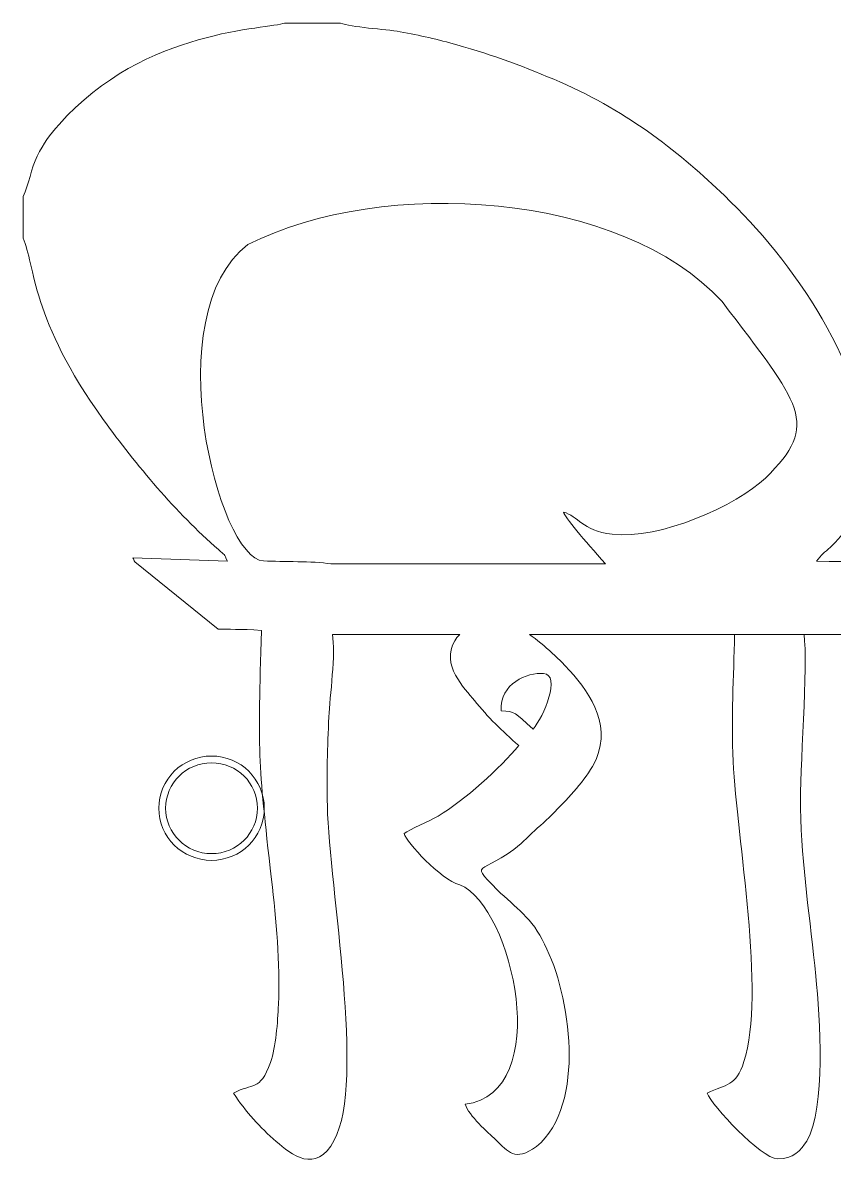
# Model space of a CAD drawing. Header units: millimetres. Extents: x 256 to 421, y 25 to 155.
# Drawn here: x 256.3 to 348.2, y 24.7 to 155.2 of the extents above; entities that cross this region are included whole.
import ezdxf

# ---------------------------------------------------------------- set-up
doc = ezdxf.new("R2010")
doc.units = ezdxf.units.MM
doc.header["$MEASUREMENT"] = 0
doc.layers.add('Layer 1', color=7, linetype='Continuous')

msp = doc.modelspace()

# ---------------------------------------------------------------- linework, layer by layer
at = {"layer": 'Layer 1', "color": 250, "lineweight": 9}
for points, knots in [([(401.404, 85.8986), (405.737, 85.507), (410.1356, 84.7257), (413.3992, 83.3891), (413.3992, 83.3891), (416.8296, 81.9842), (418.7349, 77.6041), (421.3991, 77.0797), (421.3991, 77.0797), (421.3991, 77.0797), (421.3991, 77.3928), (421.3991, 77.3928), (421.3991, 77.3928), (420.5791, 78.3398), (419.7249, 79.778), (418.9046, 80.697), (418.9046, 80.697), (416.065, 83.8783), (413.7725, 86.5585), (410.0145, 89.0076), (410.0145, 89.0076), (404.7694, 92.4259), (399.1675, 93.4234), (391.8652, 93.879), (391.8652, 93.879), (376.6649, 94.8272), (361.3385, 93.8218), (346.1714, 94.231), (346.1714, 94.231), (346.1714, 94.231), (346.7116, 94.905), (346.7116, 94.905), (346.7116, 94.905), (347.0697, 95.2839), (346.8937, 95.082), (347.2759, 95.4101), (347.2759, 95.4101), (347.7085, 95.7814), (347.8288, 95.8601), (348.2302, 96.2984), (348.2302, 96.2984), (350.4713, 98.7453), (351.536, 100.9174), (351.743, 104.6263), (351.743, 104.6263), (352.3745, 115.9399), (343.2734, 128.3991), (335.7187, 135.6215), (335.7187, 135.6215), (330.9057, 140.2228), (325.0388, 145.0461), (317.0922, 148.4834), (317.0922, 148.4834), (313.3496, 150.1023), (309.5805, 151.5329), (305.4174, 152.6938), (305.4174, 152.6938), (303.3206, 153.2785), (301.2143, 153.7876), (299.0133, 154.1724), (299.0133, 154.1724), (297.2958, 154.4726), (293.4213, 154.673), (292.2515, 155.1583), (292.2515, 155.1583), (292.2515, 155.1583), (285.9258, 155.1583), (285.9258, 155.1583), (285.9258, 155.1583), (284.1341, 154.4188), (270.1012, 154.6432), (260.3761, 143.6736), (260.3761, 143.6736), (259.2674, 142.423), (258.6676, 141.619), (257.892, 140.0698), (257.892, 140.0698), (257.2346, 138.7567), (256.9479, 136.8167), (256.2991, 135.5224), (256.2991, 135.5224), (256.2991, 135.5224), (256.2991, 130.7818), (256.2991, 130.7818), (256.2991, 130.7818), (257.6507, 127.7843), (257.2041, 121.5581), (265.3821, 110.2692), (265.3821, 110.2692), (269.1429, 105.0777), (273.5858, 99.7564), (278.4193, 95.5301), (278.4193, 95.5301), (279.1683, 94.8752), (279.045, 95.0978), (279.4461, 94.224), (279.4461, 94.224), (279.4461, 94.224), (268.7482, 94.5836), (268.7482, 94.5836), (268.7482, 94.5836), (268.8026, 94.4419), (268.87, 94.2949), (268.9486, 94.1435)], [0, 0, 0, 0, 0.03703704, 0.03703704, 0.03703704, 0.03703704, 0.07407407, 0.07407407, 0.07407407, 0.07407407, 0.11111111, 0.11111111, 0.11111111, 0.11111111, 0.14814815, 0.14814815, 0.14814815, 0.14814815, 0.18518519, 0.18518519, 0.18518519, 0.18518519, 0.22222222, 0.22222222, 0.22222222, 0.22222222, 0.25925926, 0.25925926, 0.25925926, 0.25925926, 0.2962963, 0.2962963, 0.2962963, 0.2962963, 0.33333333, 0.33333333, 0.33333333, 0.33333333, 0.37037037, 0.37037037, 0.37037037, 0.37037037, 0.40740741, 0.40740741, 0.40740741, 0.40740741, 0.44444444, 0.44444444, 0.44444444, 0.44444444, 0.48148148, 0.48148148, 0.48148148, 0.48148148, 0.51851852, 0.51851852, 0.51851852, 0.51851852, 0.55555556, 0.55555556, 0.55555556, 0.55555556, 0.59259259, 0.59259259, 0.59259259, 0.59259259, 0.62962963, 0.62962963, 0.62962963, 0.62962963, 0.66666667, 0.66666667, 0.66666667, 0.66666667, 0.7037037, 0.7037037, 0.7037037, 0.7037037, 0.74074074, 0.74074074, 0.74074074, 0.74074074, 0.77777778, 0.77777778, 0.77777778, 0.77777778, 0.81481481, 0.81481481, 0.81481481, 0.81481481, 0.85185185, 0.85185185, 0.85185185, 0.85185185, 0.88888889, 0.88888889, 0.88888889, 0.88888889, 0.92592593, 0.92592593, 0.92592593, 0.92592593, 1, 1, 1, 1]), ([(291.1582, 93.9213), (289.0379, 94.2339), (285.7962, 94.1475), (283.5358, 94.2444), (283.5358, 94.2444), (278.359, 94.4665), (271.4125, 122.2384), (281.758, 130.0656), (281.758, 130.0656), (297.1901, 137.8452), (324.0695, 136.0431), (335.4566, 123.6213), (335.4566, 123.6213), (344.3396, 111.8874), (346.691, 109.7899), (340.3684, 103.6372), (340.3684, 103.6372), (337.1561, 100.5113), (328.374, 96.6111), (323.0057, 97.27), (323.0057, 97.27), (319.5427, 97.695), (319.2067, 99.3356), (317.4992, 99.7802), (317.4992, 99.7802), (317.6686, 99.1982), (319.8201, 96.6157), (322.2606, 93.9213)], [0, 0, 0, 0, 0.125, 0.125, 0.125, 0.125, 0.25, 0.25, 0.25, 0.25, 0.375, 0.375, 0.375, 0.375, 0.5, 0.5, 0.5, 0.5, 0.625, 0.625, 0.625, 0.625, 0.75, 0.75, 0.75, 0.75, 1, 1, 1, 1]), ([(278.3967, 86.5324), (279.4658, 86.493), (280.9256, 86.5345), (283.3011, 86.3847), (283.3011, 86.3847), (282.8879, 72.5485), (282.8714, 71.9147), (284.4386, 58.1905), (284.4386, 58.1905), (284.9732, 53.5083), (285.4215, 48.845), (285.2197, 44.033), (285.2197, 44.033), (285.1354, 42.0216), (284.9408, 39.2103), (284.3171, 37.4628), (284.3171, 37.4628), (283.1046, 34.0654), (282.2884, 35.2049), (280.1402, 33.9792), (280.1402, 33.9792), (281.507, 31.8529), (283.1478, 30.0898), (284.9601, 28.5144), (284.9601, 28.5144), (286.6471, 27.048), (289.4583, 24.7159), (291.538, 28.6432), (291.538, 28.6432), (295.0855, 35.3422), (291.0084, 56.9807), (290.7593, 66.5191), (290.7593, 66.5191), (290.6711, 69.8942), (290.7627, 73.2189), (290.9312, 76.5795), (290.9312, 76.5795), (291.0452, 78.8528), (291.7292, 83.8806), (291.3375, 85.8986)], [0, 0, 0, 0, 0.09090909, 0.09090909, 0.09090909, 0.09090909, 0.18181818, 0.18181818, 0.18181818, 0.18181818, 0.27272727, 0.27272727, 0.27272727, 0.27272727, 0.36363636, 0.36363636, 0.36363636, 0.36363636, 0.45454545, 0.45454545, 0.45454545, 0.45454545, 0.54545455, 0.54545455, 0.54545455, 0.54545455, 0.63636364, 0.63636364, 0.63636364, 0.63636364, 0.72727273, 0.72727273, 0.72727273, 0.72727273, 0.81818182, 0.81818182, 0.81818182, 0.81818182, 1, 1, 1, 1]), ([(305.7475, 85.8986), (305.5213, 85.6943), (305.3291, 85.464), (305.1789, 85.2079), (305.1789, 85.2079), (303.5655, 82.4577), (306.2936, 79.8364), (307.4115, 78.4525), (307.4115, 78.4525), (308.9479, 76.5505), (310.5292, 74.9821), (312.4261, 73.3658), (312.4261, 73.3658), (310.3544, 70.7863), (306.2992, 67.1517), (303.2923, 65.3546), (303.2923, 65.3546), (302.3144, 64.7702), (300.0847, 63.8611), (299.4418, 63.373), (299.4418, 63.373), (299.772, 62.3592), (303.5286, 58.203), (305.7604, 57.5783), (305.7604, 57.5783), (311.8183, 55.0333), (316.4832, 33.9866), (306.3682, 32.7187), (306.3682, 32.7187), (306.7614, 31.4616), (308.995, 29.466), (309.8012, 28.7173), (309.8012, 28.7173), (311.2933, 27.3316), (311.9407, 26.1737), (314.4529, 27.9318), (314.4529, 27.9318), (320.1404, 32.6792), (318.2759, 45.179), (315.3559, 50.836), (315.3559, 50.836), (314.0058, 53.8282), (312.0768, 54.9391), (309.9932, 57.019), (309.9932, 57.019), (306.3153, 60.6915), (308.7182, 58.2566), (313.5891, 63.0833), (313.5891, 63.0833), (314.4722, 63.9585), (315.3291, 64.6343), (316.221, 65.5425), (316.221, 65.5425), (317.8204, 67.1713), (319.6349, 69.0072), (320.7807, 70.9826), (320.7807, 70.9826), (323.2614, 75.2594), (320.6258, 79.1402), (318.222, 81.8129), (318.222, 81.8129), (317.3621, 82.7689), (315.285, 84.8117), (313.6601, 85.8986)], [0, 0, 0, 0, 0.05882353, 0.05882353, 0.05882353, 0.05882353, 0.11764706, 0.11764706, 0.11764706, 0.11764706, 0.17647059, 0.17647059, 0.17647059, 0.17647059, 0.23529412, 0.23529412, 0.23529412, 0.23529412, 0.29411765, 0.29411765, 0.29411765, 0.29411765, 0.35294118, 0.35294118, 0.35294118, 0.35294118, 0.41176471, 0.41176471, 0.41176471, 0.41176471, 0.47058824, 0.47058824, 0.47058824, 0.47058824, 0.52941176, 0.52941176, 0.52941176, 0.52941176, 0.58823529, 0.58823529, 0.58823529, 0.58823529, 0.64705882, 0.64705882, 0.64705882, 0.64705882, 0.70588235, 0.70588235, 0.70588235, 0.70588235, 0.76470588, 0.76470588, 0.76470588, 0.76470588, 0.82352941, 0.82352941, 0.82352941, 0.82352941, 0.88235294, 0.88235294, 0.88235294, 0.88235294, 1, 1, 1, 1]), ([(336.8662, 85.8986), (336.7922, 81.0646), (336.4686, 76.452), (336.7105, 71.55), (336.7105, 71.55), (337.1427, 62.7896), (340.4165, 45.2815), (337.9382, 37.5465), (337.9382, 37.5465), (337.0272, 34.7032), (335.9743, 35.0413), (333.7579, 33.9792), (333.7579, 33.9792), (334.3173, 32.5938), (339.8011, 26.6126), (341.7664, 26.5385), (341.7664, 26.5385), (343.4275, 26.4758), (344.464, 27.5615), (345.0547, 28.5616), (345.0547, 28.5616), (347.2504, 32.2787), (346.546, 42.5115), (346.0736, 47.239), (346.0736, 47.239), (345.4308, 53.6716), (344.4935, 59.6663), (344.3324, 66.2584), (344.3324, 66.2584), (344.2387, 70.0923), (345.2077, 82.6885), (344.7407, 85.8986)], [0, 0, 0, 0, 0.11111111, 0.11111111, 0.11111111, 0.11111111, 0.22222222, 0.22222222, 0.22222222, 0.22222222, 0.33333333, 0.33333333, 0.33333333, 0.33333333, 0.44444444, 0.44444444, 0.44444444, 0.44444444, 0.55555556, 0.55555556, 0.55555556, 0.55555556, 0.66666667, 0.66666667, 0.66666667, 0.66666667, 0.77777778, 0.77777778, 0.77777778, 0.77777778, 1, 1, 1, 1]), ([(310.4297, 77.2911), (310.2649, 80.403), (313.4094, 81.6169), (315.2559, 81.5048), (315.2559, 81.5048), (317.2218, 81.3854), (315.2765, 76.5532), (314.0566, 75.2149), (314.0566, 75.2149), (311.9588, 77.1406), (312.0703, 77.1694), (310.4297, 77.2911)], [0, 0, 0, 0, 0.25, 0.25, 0.25, 0.25, 0.5, 0.5, 0.5, 0.5, 1, 1, 1, 1]), ([(283.6206, 66.248), (283.6206, 69.5087), (280.9461, 72.1521), (277.647, 72.1521), (277.647, 72.1521), (274.3479, 72.1521), (271.6734, 69.5088), (271.6734, 66.248), (271.6734, 66.248), (271.6734, 62.9873), (274.3479, 60.3439), (277.647, 60.3439), (277.647, 60.3439), (280.9461, 60.3439), (283.6206, 62.9872), (283.6206, 66.248)], [0, 0, 0, 0, 0.2, 0.2, 0.2, 0.2, 0.4, 0.4, 0.4, 0.4, 0.6, 0.6, 0.6, 0.6, 1, 1, 1, 1]), ([(283.6206, 66.248), (283.6206, 69.5087), (280.9461, 72.1521), (277.647, 72.1521), (277.647, 72.1521), (274.3479, 72.1521), (271.6734, 69.5088), (271.6734, 66.248), (271.6734, 66.248), (271.6734, 62.9873), (274.3479, 60.3439), (277.647, 60.3439), (277.647, 60.3439), (280.9461, 60.3439), (283.6206, 62.9872), (283.6206, 66.248)], [0, 0, 0, 0, 0.2, 0.2, 0.2, 0.2, 0.4, 0.4, 0.4, 0.4, 0.6, 0.6, 0.6, 0.6, 1, 1, 1, 1]), ([(283.6206, 66.248), (283.6206, 69.5087), (280.9461, 72.1521), (277.647, 72.1521), (277.647, 72.1521), (274.3479, 72.1521), (271.6734, 69.5088), (271.6734, 66.248), (271.6734, 66.248), (271.6734, 62.9873), (274.3479, 60.3439), (277.647, 60.3439), (277.647, 60.3439), (280.9461, 60.3439), (283.6206, 62.9872), (283.6206, 66.248)], [0, 0, 0, 0, 0.2, 0.2, 0.2, 0.2, 0.4, 0.4, 0.4, 0.4, 0.6, 0.6, 0.6, 0.6, 1, 1, 1, 1]), ([(283.6206, 66.248), (283.6206, 69.5087), (280.9461, 72.1521), (277.647, 72.1521), (277.647, 72.1521), (274.3479, 72.1521), (271.6734, 69.5088), (271.6734, 66.248), (271.6734, 66.248), (271.6734, 62.9873), (274.3479, 60.3439), (277.647, 60.3439), (277.647, 60.3439), (280.9461, 60.3439), (283.6206, 62.9872), (283.6206, 66.248)], [0, 0, 0, 0, 0.2, 0.2, 0.2, 0.2, 0.4, 0.4, 0.4, 0.4, 0.6, 0.6, 0.6, 0.6, 1, 1, 1, 1]), ([(283.6206, 66.248), (283.6206, 69.5087), (280.9461, 72.1521), (277.647, 72.1521), (277.647, 72.1521), (274.3479, 72.1521), (271.6734, 69.5088), (271.6734, 66.248), (271.6734, 66.248), (271.6734, 62.9873), (274.3479, 60.3439), (277.647, 60.3439), (277.647, 60.3439), (280.9461, 60.3439), (283.6206, 62.9872), (283.6206, 66.248)], [0, 0, 0, 0, 0.2, 0.2, 0.2, 0.2, 0.4, 0.4, 0.4, 0.4, 0.6, 0.6, 0.6, 0.6, 1, 1, 1, 1]), ([(283.6206, 66.248), (283.6206, 69.5087), (280.9461, 72.1521), (277.647, 72.1521), (277.647, 72.1521), (274.3479, 72.1521), (271.6734, 69.5088), (271.6734, 66.248), (271.6734, 66.248), (271.6734, 62.9873), (274.3479, 60.3439), (277.647, 60.3439), (277.647, 60.3439), (280.9461, 60.3439), (283.6206, 62.9872), (283.6206, 66.248)], [0, 0, 0, 0, 0.2, 0.2, 0.2, 0.2, 0.4, 0.4, 0.4, 0.4, 0.6, 0.6, 0.6, 0.6, 1, 1, 1, 1]), ([(283.6206, 66.248), (283.6206, 69.5087), (280.9461, 72.1521), (277.647, 72.1521), (277.647, 72.1521), (274.3479, 72.1521), (271.6734, 69.5088), (271.6734, 66.248), (271.6734, 66.248), (271.6734, 62.9873), (274.3479, 60.3439), (277.647, 60.3439), (277.647, 60.3439), (280.9461, 60.3439), (283.6206, 62.9872), (283.6206, 66.248)], [0, 0, 0, 0, 0.2, 0.2, 0.2, 0.2, 0.4, 0.4, 0.4, 0.4, 0.6, 0.6, 0.6, 0.6, 1, 1, 1, 1]), ([(283.6206, 66.248), (283.6206, 69.5087), (280.9461, 72.1521), (277.647, 72.1521), (277.647, 72.1521), (274.3479, 72.1521), (271.6734, 69.5088), (271.6734, 66.248), (271.6734, 66.248), (271.6734, 62.9873), (274.3479, 60.3439), (277.647, 60.3439), (277.647, 60.3439), (280.9461, 60.3439), (283.6206, 62.9872), (283.6206, 66.248)], [0, 0, 0, 0, 0.2, 0.2, 0.2, 0.2, 0.4, 0.4, 0.4, 0.4, 0.6, 0.6, 0.6, 0.6, 1, 1, 1, 1]), ([(283.6206, 66.248), (283.6206, 69.5087), (280.9461, 72.1521), (277.647, 72.1521), (277.647, 72.1521), (274.3479, 72.1521), (271.6734, 69.5088), (271.6734, 66.248), (271.6734, 66.248), (271.6734, 62.9873), (274.3479, 60.3439), (277.647, 60.3439), (277.647, 60.3439), (280.9461, 60.3439), (283.6206, 62.9872), (283.6206, 66.248)], [0, 0, 0, 0, 0.2, 0.2, 0.2, 0.2, 0.4, 0.4, 0.4, 0.4, 0.6, 0.6, 0.6, 0.6, 1, 1, 1, 1]), ([(283.6206, 66.248), (283.6206, 69.5087), (280.9461, 72.1521), (277.647, 72.1521), (277.647, 72.1521), (274.3479, 72.1521), (271.6734, 69.5088), (271.6734, 66.248), (271.6734, 66.248), (271.6734, 62.9873), (274.3479, 60.3439), (277.647, 60.3439), (277.647, 60.3439), (280.9461, 60.3439), (283.6206, 62.9872), (283.6206, 66.248)], [0, 0, 0, 0, 0.2, 0.2, 0.2, 0.2, 0.4, 0.4, 0.4, 0.4, 0.6, 0.6, 0.6, 0.6, 1, 1, 1, 1]), ([(283.6206, 66.248), (283.6206, 69.5087), (280.9461, 72.1521), (277.647, 72.1521), (277.647, 72.1521), (274.3479, 72.1521), (271.6734, 69.5088), (271.6734, 66.248), (271.6734, 66.248), (271.6734, 62.9873), (274.3479, 60.3439), (277.647, 60.3439), (277.647, 60.3439), (280.9461, 60.3439), (283.6206, 62.9872), (283.6206, 66.248)], [0, 0, 0, 0, 0.2, 0.2, 0.2, 0.2, 0.4, 0.4, 0.4, 0.4, 0.6, 0.6, 0.6, 0.6, 1, 1, 1, 1]), ([(283.6206, 66.248), (283.6206, 69.5087), (280.9461, 72.1521), (277.647, 72.1521), (277.647, 72.1521), (274.3479, 72.1521), (271.6734, 69.5088), (271.6734, 66.248), (271.6734, 66.248), (271.6734, 62.9873), (274.3479, 60.3439), (277.647, 60.3439), (277.647, 60.3439), (280.9461, 60.3439), (283.6206, 62.9872), (283.6206, 66.248)], [0, 0, 0, 0, 0.2, 0.2, 0.2, 0.2, 0.4, 0.4, 0.4, 0.4, 0.6, 0.6, 0.6, 0.6, 1, 1, 1, 1]), ([(283.6206, 66.248), (283.6206, 69.5087), (280.9461, 72.1521), (277.647, 72.1521), (277.647, 72.1521), (274.3479, 72.1521), (271.6734, 69.5087), (271.6734, 66.248), (271.6734, 66.248), (271.6734, 62.9873), (274.3479, 60.3439), (277.647, 60.3439), (277.647, 60.3439), (280.9461, 60.3439), (283.6206, 62.9872), (283.6206, 66.248)], [0, 0, 0, 0, 0.2, 0.2, 0.2, 0.2, 0.4, 0.4, 0.4, 0.4, 0.6, 0.6, 0.6, 0.6, 1, 1, 1, 1]), ([(283.6206, 66.248), (283.6206, 69.5087), (280.9461, 72.1521), (277.647, 72.1521), (277.647, 72.1521), (274.3479, 72.1521), (271.6734, 69.5087), (271.6734, 66.248), (271.6734, 66.248), (271.6734, 62.9873), (274.3479, 60.3439), (277.647, 60.3439), (277.647, 60.3439), (280.9461, 60.3439), (283.6206, 62.9872), (283.6206, 66.248)], [0, 0, 0, 0, 0.2, 0.2, 0.2, 0.2, 0.4, 0.4, 0.4, 0.4, 0.6, 0.6, 0.6, 0.6, 1, 1, 1, 1]), ([(283.6206, 66.248), (283.6206, 69.5087), (280.9461, 72.1521), (277.647, 72.1521), (277.647, 72.1521), (274.3479, 72.1521), (271.6734, 69.5087), (271.6734, 66.248), (271.6734, 66.248), (271.6734, 62.9873), (274.3479, 60.3439), (277.647, 60.3439), (277.647, 60.3439), (280.9461, 60.3439), (283.6206, 62.9872), (283.6206, 66.248)], [0, 0, 0, 0, 0.2, 0.2, 0.2, 0.2, 0.4, 0.4, 0.4, 0.4, 0.6, 0.6, 0.6, 0.6, 1, 1, 1, 1]), ([(283.6206, 66.248), (283.6206, 69.5087), (280.9461, 72.1521), (277.647, 72.1521), (277.647, 72.1521), (274.3479, 72.1521), (271.6734, 69.5087), (271.6734, 66.248), (271.6734, 66.248), (271.6734, 62.9873), (274.3479, 60.3439), (277.647, 60.3439), (277.647, 60.3439), (280.9461, 60.3439), (283.6206, 62.9872), (283.6206, 66.248)], [0, 0, 0, 0, 0.2, 0.2, 0.2, 0.2, 0.4, 0.4, 0.4, 0.4, 0.6, 0.6, 0.6, 0.6, 1, 1, 1, 1]), ([(283.6206, 66.248), (283.6206, 69.5087), (280.9461, 72.1521), (277.647, 72.1521), (277.647, 72.1521), (274.3479, 72.1521), (271.6734, 69.5087), (271.6734, 66.248), (271.6734, 66.248), (271.6734, 62.9873), (274.3479, 60.3439), (277.647, 60.3439), (277.647, 60.3439), (280.9461, 60.3439), (283.6206, 62.9872), (283.6206, 66.248)], [0, 0, 0, 0, 0.2, 0.2, 0.2, 0.2, 0.4, 0.4, 0.4, 0.4, 0.6, 0.6, 0.6, 0.6, 1, 1, 1, 1]), ([(283.6206, 66.248), (283.6206, 69.5087), (280.9461, 72.1521), (277.647, 72.1521), (277.647, 72.1521), (274.3479, 72.1521), (271.6734, 69.5087), (271.6734, 66.248), (271.6734, 66.248), (271.6734, 62.9873), (274.3479, 60.3439), (277.647, 60.3439), (277.647, 60.3439), (280.9461, 60.3439), (283.6206, 62.9872), (283.6206, 66.248)], [0, 0, 0, 0, 0.2, 0.2, 0.2, 0.2, 0.4, 0.4, 0.4, 0.4, 0.6, 0.6, 0.6, 0.6, 1, 1, 1, 1]), ([(283.6206, 66.248), (283.6206, 69.5087), (280.9461, 72.1521), (277.647, 72.1521), (277.647, 72.1521), (274.3479, 72.1521), (271.6734, 69.5087), (271.6734, 66.248), (271.6734, 66.248), (271.6734, 62.9873), (274.3479, 60.3439), (277.647, 60.3439), (277.647, 60.3439), (280.9461, 60.3439), (283.6206, 62.9872), (283.6206, 66.248)], [0, 0, 0, 0, 0.2, 0.2, 0.2, 0.2, 0.4, 0.4, 0.4, 0.4, 0.6, 0.6, 0.6, 0.6, 1, 1, 1, 1]), ([(283.6206, 66.248), (283.6206, 69.5087), (280.9461, 72.1521), (277.647, 72.1521), (277.647, 72.1521), (274.3479, 72.1521), (271.6734, 69.5087), (271.6734, 66.248), (271.6734, 66.248), (271.6734, 62.9873), (274.3479, 60.3439), (277.647, 60.3439), (277.647, 60.3439), (280.9461, 60.3439), (283.6206, 62.9872), (283.6206, 66.248)], [0, 0, 0, 0, 0.2, 0.2, 0.2, 0.2, 0.4, 0.4, 0.4, 0.4, 0.6, 0.6, 0.6, 0.6, 1, 1, 1, 1]), ([(283.6206, 66.248), (283.6206, 69.5087), (280.9461, 72.1521), (277.647, 72.1521), (277.647, 72.1521), (274.3479, 72.1521), (271.6734, 69.5087), (271.6734, 66.248), (271.6734, 66.248), (271.6734, 62.9873), (274.3479, 60.3439), (277.647, 60.3439), (277.647, 60.3439), (280.9461, 60.3439), (283.6206, 62.9872), (283.6206, 66.248)], [0, 0, 0, 0, 0.2, 0.2, 0.2, 0.2, 0.4, 0.4, 0.4, 0.4, 0.6, 0.6, 0.6, 0.6, 1, 1, 1, 1]), ([(282.85, 66.248), (282.85, 69.0881), (280.5205, 71.3905), (277.647, 71.3905), (277.647, 71.3905), (274.7735, 71.3905), (272.444, 69.0881), (272.444, 66.248), (272.444, 66.248), (272.444, 63.4079), (274.7734, 61.1055), (277.647, 61.1055), (277.647, 61.1055), (280.5205, 61.1055), (282.85, 63.4079), (282.85, 66.248)], [0, 0, 0, 0, 0.2, 0.2, 0.2, 0.2, 0.4, 0.4, 0.4, 0.4, 0.6, 0.6, 0.6, 0.6, 1, 1, 1, 1]), ([(282.85, 66.248), (282.85, 69.0881), (280.5205, 71.3905), (277.647, 71.3905), (277.647, 71.3905), (274.7735, 71.3905), (272.444, 69.0881), (272.444, 66.248), (272.444, 66.248), (272.444, 63.4079), (274.7734, 61.1055), (277.647, 61.1055), (277.647, 61.1055), (280.5205, 61.1055), (282.85, 63.4079), (282.85, 66.248)], [0, 0, 0, 0, 0.2, 0.2, 0.2, 0.2, 0.4, 0.4, 0.4, 0.4, 0.6, 0.6, 0.6, 0.6, 1, 1, 1, 1]), ([(282.85, 66.248), (282.85, 69.0881), (280.5205, 71.3905), (277.647, 71.3905), (277.647, 71.3905), (274.7735, 71.3905), (272.444, 69.0881), (272.444, 66.248), (272.444, 66.248), (272.444, 63.4079), (274.7734, 61.1055), (277.647, 61.1055), (277.647, 61.1055), (280.5205, 61.1055), (282.85, 63.4079), (282.85, 66.248)], [0, 0, 0, 0, 0.2, 0.2, 0.2, 0.2, 0.4, 0.4, 0.4, 0.4, 0.6, 0.6, 0.6, 0.6, 1, 1, 1, 1]), ([(282.85, 66.248), (282.85, 69.0881), (280.5205, 71.3905), (277.647, 71.3905), (277.647, 71.3905), (274.7735, 71.3905), (272.444, 69.0881), (272.444, 66.248), (272.444, 66.248), (272.444, 63.4079), (274.7734, 61.1055), (277.647, 61.1055), (277.647, 61.1055), (280.5205, 61.1055), (282.85, 63.4079), (282.85, 66.248)], [0, 0, 0, 0, 0.2, 0.2, 0.2, 0.2, 0.4, 0.4, 0.4, 0.4, 0.6, 0.6, 0.6, 0.6, 1, 1, 1, 1]), ([(282.85, 66.248), (282.85, 69.0881), (280.5205, 71.3905), (277.647, 71.3905), (277.647, 71.3905), (274.7735, 71.3905), (272.444, 69.0881), (272.444, 66.248), (272.444, 66.248), (272.444, 63.4079), (274.7734, 61.1055), (277.647, 61.1055), (277.647, 61.1055), (280.5205, 61.1055), (282.85, 63.4079), (282.85, 66.248)], [0, 0, 0, 0, 0.2, 0.2, 0.2, 0.2, 0.4, 0.4, 0.4, 0.4, 0.6, 0.6, 0.6, 0.6, 1, 1, 1, 1]), ([(282.85, 66.248), (282.85, 69.0881), (280.5205, 71.3905), (277.647, 71.3905), (277.647, 71.3905), (274.7735, 71.3905), (272.444, 69.0881), (272.444, 66.248), (272.444, 66.248), (272.444, 63.4079), (274.7734, 61.1055), (277.647, 61.1055), (277.647, 61.1055), (280.5205, 61.1055), (282.85, 63.4079), (282.85, 66.248)], [0, 0, 0, 0, 0.2, 0.2, 0.2, 0.2, 0.4, 0.4, 0.4, 0.4, 0.6, 0.6, 0.6, 0.6, 1, 1, 1, 1]), ([(282.85, 66.248), (282.85, 69.0881), (280.5205, 71.3905), (277.647, 71.3905), (277.647, 71.3905), (274.7735, 71.3905), (272.444, 69.0881), (272.444, 66.248), (272.444, 66.248), (272.444, 63.4079), (274.7734, 61.1055), (277.647, 61.1055), (277.647, 61.1055), (280.5205, 61.1055), (282.85, 63.4079), (282.85, 66.248)], [0, 0, 0, 0, 0.2, 0.2, 0.2, 0.2, 0.4, 0.4, 0.4, 0.4, 0.6, 0.6, 0.6, 0.6, 1, 1, 1, 1]), ([(282.85, 66.248), (282.85, 69.0881), (280.5205, 71.3905), (277.647, 71.3905), (277.647, 71.3905), (274.7735, 71.3905), (272.444, 69.0881), (272.444, 66.248), (272.444, 66.248), (272.444, 63.4079), (274.7734, 61.1055), (277.647, 61.1055), (277.647, 61.1055), (280.5205, 61.1055), (282.85, 63.4079), (282.85, 66.248)], [0, 0, 0, 0, 0.2, 0.2, 0.2, 0.2, 0.4, 0.4, 0.4, 0.4, 0.6, 0.6, 0.6, 0.6, 1, 1, 1, 1]), ([(282.85, 66.248), (282.85, 69.0881), (280.5205, 71.3905), (277.647, 71.3905), (277.647, 71.3905), (274.7735, 71.3905), (272.444, 69.0881), (272.444, 66.248), (272.444, 66.248), (272.444, 63.4079), (274.7734, 61.1055), (277.647, 61.1055), (277.647, 61.1055), (280.5205, 61.1055), (282.85, 63.4079), (282.85, 66.248)], [0, 0, 0, 0, 0.2, 0.2, 0.2, 0.2, 0.4, 0.4, 0.4, 0.4, 0.6, 0.6, 0.6, 0.6, 1, 1, 1, 1]), ([(282.85, 66.248), (282.85, 69.0881), (280.5205, 71.3905), (277.647, 71.3905), (277.647, 71.3905), (274.7735, 71.3905), (272.444, 69.0881), (272.444, 66.248), (272.444, 66.248), (272.444, 63.4079), (274.7734, 61.1055), (277.647, 61.1055), (277.647, 61.1055), (280.5205, 61.1055), (282.85, 63.4079), (282.85, 66.248)], [0, 0, 0, 0, 0.2, 0.2, 0.2, 0.2, 0.4, 0.4, 0.4, 0.4, 0.6, 0.6, 0.6, 0.6, 1, 1, 1, 1]), ([(282.85, 66.248), (282.85, 69.0881), (280.5205, 71.3905), (277.647, 71.3905), (277.647, 71.3905), (274.7735, 71.3905), (272.444, 69.0881), (272.444, 66.248), (272.444, 66.248), (272.444, 63.4079), (274.7734, 61.1055), (277.647, 61.1055), (277.647, 61.1055), (280.5205, 61.1055), (282.85, 63.4079), (282.85, 66.248)], [0, 0, 0, 0, 0.2, 0.2, 0.2, 0.2, 0.4, 0.4, 0.4, 0.4, 0.6, 0.6, 0.6, 0.6, 1, 1, 1, 1]), ([(282.85, 66.248), (282.85, 69.0881), (280.5205, 71.3905), (277.647, 71.3905), (277.647, 71.3905), (274.7735, 71.3905), (272.444, 69.0881), (272.444, 66.248), (272.444, 66.248), (272.444, 63.4079), (274.7734, 61.1055), (277.647, 61.1055), (277.647, 61.1055), (280.5205, 61.1055), (282.85, 63.4079), (282.85, 66.248)], [0, 0, 0, 0, 0.2, 0.2, 0.2, 0.2, 0.4, 0.4, 0.4, 0.4, 0.6, 0.6, 0.6, 0.6, 1, 1, 1, 1]), ([(282.85, 66.248), (282.85, 69.0881), (280.5205, 71.3905), (277.647, 71.3905), (277.647, 71.3905), (274.7735, 71.3905), (272.444, 69.0881), (272.444, 66.248), (272.444, 66.248), (272.444, 63.4079), (274.7734, 61.1055), (277.647, 61.1055), (277.647, 61.1055), (280.5205, 61.1055), (282.85, 63.4079), (282.85, 66.248)], [0, 0, 0, 0, 0.2, 0.2, 0.2, 0.2, 0.4, 0.4, 0.4, 0.4, 0.6, 0.6, 0.6, 0.6, 1, 1, 1, 1]), ([(282.85, 66.248), (282.85, 69.0881), (280.5205, 71.3905), (277.647, 71.3905), (277.647, 71.3905), (274.7735, 71.3905), (272.444, 69.0881), (272.444, 66.248), (272.444, 66.248), (272.444, 63.4079), (274.7734, 61.1055), (277.647, 61.1055), (277.647, 61.1055), (280.5205, 61.1055), (282.85, 63.4079), (282.85, 66.248)], [0, 0, 0, 0, 0.2, 0.2, 0.2, 0.2, 0.4, 0.4, 0.4, 0.4, 0.6, 0.6, 0.6, 0.6, 1, 1, 1, 1]), ([(282.85, 66.248), (282.85, 69.0881), (280.5205, 71.3905), (277.647, 71.3905), (277.647, 71.3905), (274.7735, 71.3905), (272.444, 69.0881), (272.444, 66.248), (272.444, 66.248), (272.444, 63.4079), (274.7734, 61.1055), (277.647, 61.1055), (277.647, 61.1055), (280.5205, 61.1055), (282.85, 63.4079), (282.85, 66.248)], [0, 0, 0, 0, 0.2, 0.2, 0.2, 0.2, 0.4, 0.4, 0.4, 0.4, 0.6, 0.6, 0.6, 0.6, 1, 1, 1, 1]), ([(282.85, 66.248), (282.85, 69.0881), (280.5205, 71.3905), (277.647, 71.3905), (277.647, 71.3905), (274.7735, 71.3905), (272.444, 69.0881), (272.444, 66.248), (272.444, 66.248), (272.444, 63.4079), (274.7734, 61.1055), (277.647, 61.1055), (277.647, 61.1055), (280.5205, 61.1055), (282.85, 63.4079), (282.85, 66.248)], [0, 0, 0, 0, 0.2, 0.2, 0.2, 0.2, 0.4, 0.4, 0.4, 0.4, 0.6, 0.6, 0.6, 0.6, 1, 1, 1, 1]), ([(282.85, 66.248), (282.85, 69.0881), (280.5205, 71.3905), (277.647, 71.3905), (277.647, 71.3905), (274.7735, 71.3905), (272.444, 69.0881), (272.444, 66.248), (272.444, 66.248), (272.444, 63.4079), (274.7734, 61.1055), (277.647, 61.1055), (277.647, 61.1055), (280.5205, 61.1055), (282.85, 63.4079), (282.85, 66.248)], [0, 0, 0, 0, 0.2, 0.2, 0.2, 0.2, 0.4, 0.4, 0.4, 0.4, 0.6, 0.6, 0.6, 0.6, 1, 1, 1, 1]), ([(282.85, 66.248), (282.85, 69.0881), (280.5205, 71.3905), (277.647, 71.3905), (277.647, 71.3905), (274.7735, 71.3905), (272.444, 69.0881), (272.444, 66.248), (272.444, 66.248), (272.444, 63.4079), (274.7734, 61.1055), (277.647, 61.1055), (277.647, 61.1055), (280.5205, 61.1055), (282.85, 63.4079), (282.85, 66.248)], [0, 0, 0, 0, 0.2, 0.2, 0.2, 0.2, 0.4, 0.4, 0.4, 0.4, 0.6, 0.6, 0.6, 0.6, 1, 1, 1, 1]), ([(282.85, 66.248), (282.85, 69.0881), (280.5205, 71.3905), (277.647, 71.3905), (277.647, 71.3905), (274.7735, 71.3905), (272.444, 69.0881), (272.444, 66.248), (272.444, 66.248), (272.444, 63.4079), (274.7734, 61.1055), (277.647, 61.1055), (277.647, 61.1055), (280.5205, 61.1055), (282.85, 63.4079), (282.85, 66.248)], [0, 0, 0, 0, 0.2, 0.2, 0.2, 0.2, 0.4, 0.4, 0.4, 0.4, 0.6, 0.6, 0.6, 0.6, 1, 1, 1, 1]), ([(282.85, 66.248), (282.85, 69.0881), (280.5205, 71.3905), (277.647, 71.3905), (277.647, 71.3905), (274.7735, 71.3905), (272.444, 69.0881), (272.444, 66.248), (272.444, 66.248), (272.444, 63.4079), (274.7734, 61.1055), (277.647, 61.1055), (277.647, 61.1055), (280.5205, 61.1055), (282.85, 63.4079), (282.85, 66.248)], [0, 0, 0, 0, 0.2, 0.2, 0.2, 0.2, 0.4, 0.4, 0.4, 0.4, 0.6, 0.6, 0.6, 0.6, 1, 1, 1, 1]), ([(282.85, 66.248), (282.85, 69.0881), (280.5205, 71.3905), (277.647, 71.3905), (277.647, 71.3905), (274.7735, 71.3905), (272.444, 69.0881), (272.444, 66.248), (272.444, 66.248), (272.444, 63.4079), (274.7734, 61.1055), (277.647, 61.1055), (277.647, 61.1055), (280.5205, 61.1055), (282.85, 63.4079), (282.85, 66.248)], [0, 0, 0, 0, 0.2, 0.2, 0.2, 0.2, 0.4, 0.4, 0.4, 0.4, 0.6, 0.6, 0.6, 0.6, 1, 1, 1, 1])]:
    msp.add_open_spline(points, degree=3, knots=knots, dxfattribs=at)
for points in [[(278.3967, 86.5324), (278.3967, 86.5324), (268.9486, 94.1435), (268.9486, 94.1435)], [(291.1582, 93.9213), (291.1582, 93.9213), (322.2606, 93.9213), (322.2606, 93.9213)], [(291.3375, 85.8986), (291.3375, 85.8986), (305.7475, 85.8986), (305.7475, 85.8986)], [(313.6601, 85.8986), (313.6601, 85.8986), (401.404, 85.8986), (401.404, 85.8986)], [(277.647, 72.1521), (277.647, 72.1521), (277.647, 72.1521), (277.647, 72.1521)], [(277.647, 71.3905), (277.647, 71.3905), (277.647, 71.3905), (277.647, 71.3905)], [(271.6734, 66.248), (271.6734, 66.248), (271.6734, 66.248), (271.6734, 66.248)], [(272.444, 66.248), (272.444, 66.248), (272.444, 66.248), (272.444, 66.248)], [(282.85, 66.248), (282.85, 66.248), (282.85, 66.248), (282.85, 66.248)], [(282.85, 66.248), (282.85, 66.248), (282.85, 66.248), (282.85, 66.248)], [(283.6206, 66.248), (283.6206, 66.248), (283.6206, 66.248), (283.6206, 66.248)], [(283.6206, 66.248), (283.6206, 66.248), (283.6206, 66.248), (283.6206, 66.248)], [(277.647, 61.1055), (277.647, 61.1055), (277.647, 61.1055), (277.647, 61.1055)], [(277.647, 60.3439), (277.647, 60.3439), (277.647, 60.3439), (277.647, 60.3439)]]:
    msp.add_open_spline(points, degree=3, dxfattribs=at)

doc.saveas('drawing.dxf')
